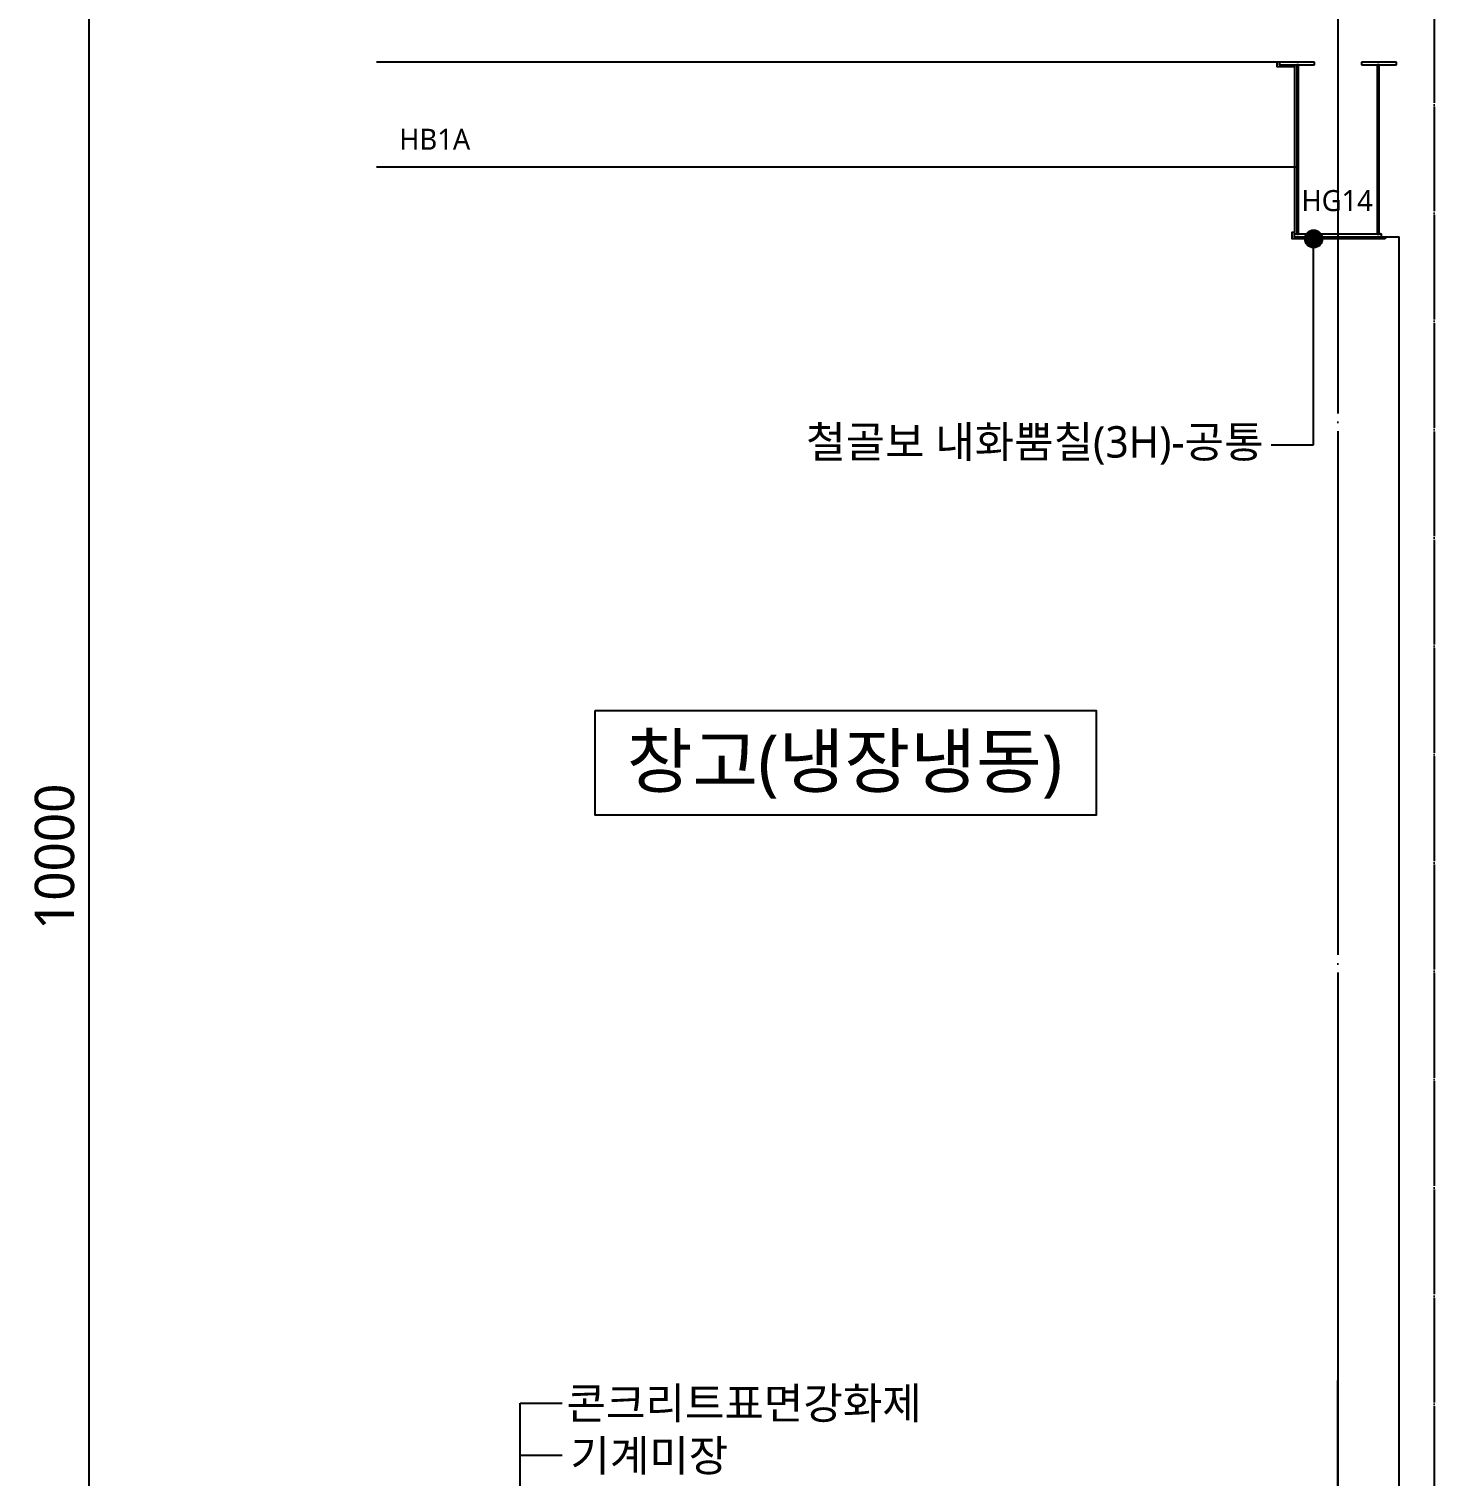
# Model space of a CAD drawing. Header units: millimetres. Extents: x 81033 to 452328, y -17390 to 42241.
# Drawn here: x 334439 to 342481, y 15798 to 24084 of the extents above; entities that cross this region are included whole.
import ezdxf
from ezdxf.enums import TextEntityAlignment as Align

# ---------------------------------------------------------------- set-up
doc = ezdxf.new("R2010")
doc.units = ezdxf.units.MM
doc.header["$LTSCALE"] = 100
doc.header["$MEASUREMENT"] = 0
doc.header["$PDSIZE"] = -10
doc.linetypes.add('CEN', pattern=[62, 60, -1, 0, -1])
doc.layers.get('0').update_dxf_attribs({"linetype": 'CONTINUOUS'})
doc.layers.get('Defpoints').update_dxf_attribs({"color": 171, "linetype": 'CONTINUOUS'})
for name, color, linetype in [('CEN', 1, 'CEN'), ('CEN(ST)', 1, 'CEN'), ('CON', 2, 'CONTINUOUS'), ('FIN', 8, 'CONTINUOUS'), ('HF', 3, 'CONTINUOUS'), ('LED', 7, 'CONTINUOUS'), ('NDIM', 7, 'CONTINUOUS'), ('TEXT(MIN)', 7, 'CONTINUOUS'), ('TEXT(노트)', 7, 'CONTINUOUS'), ('TEXT(실명)', 3, 'CONTINUOUS'), ('W', 7, 'CONTINUOUS')]:
    doc.layers.add(name, color=color, linetype=linetype)
doc.styles.add('CGS', font='cgse', dxfattribs={"bigfont": 'cgs'})
doc.styles.add('나눔바른고딕', font='NanumBarunGothic.ttf')
doc.dimstyles.new('NDIM 1200', dxfattribs={"dimscale": 75, "dimtxt": 3, "dimasz": 1, "dimexe": 2, "dimexo": 2, "dimgap": 1, "dimtad": 1, "dimdec": 0, "dimdsep": 46, "dimtxsty": 'CGS', "dimblk": 'DOT0', "dimcen": 1, "dimdle": 8, "dimclrd": 256, "dimclre": 256, "dimclrt": 256, "dimadec": 0, "dimazin": 0, "dimtfac": 1, "dimtdec": 0, "dimtix": 1, "dimtmove": 2, "dimatfit": 3, "dimldrblk": 'DOT0', "dimfxl": 1, "dimtolj": 1, "dimtzin": 0, "dimlwd": -1, "dimlwe": -1, "dimarcsym": 0})

# ---------------------------------------------------------------- blocks, each defined once
blk = doc.blocks.new('DOT0')
blk.add_line((-3, 0), (3, 0))
at = {"color": 6}
blk.add_circle((0, 0), 0.75, dxfattribs=at)
blk = doc.blocks.new('*U1014')
at = {"layer": 'W'}
h = blk.add_hatch(color=256, dxfattribs=at)
h.dxf.hatch_style = 1
h.paths.add_polyline_path([(-225, -15), (-235, -25), (-235, -15)])
h = blk.add_hatch(color=256, dxfattribs=at)
h.dxf.hatch_style = 1
h.paths.add_polyline_path([(225, -15), (235, -25), (235, -15)])
h = blk.add_hatch(color=256, dxfattribs=at)
h.dxf.hatch_style = 1
h.paths.add_polyline_path([(-225, -985), (-235, -975), (-235, -985)])
h = blk.add_hatch(color=256, dxfattribs=at)
h.dxf.hatch_style = 1
h.paths.add_polyline_path([(225, -985), (235, -975), (235, -985)])
at = {"layer": 'Defpoints'}
blk.add_point((0, 0), dxfattribs=at)
at = {"layer": 'HF', "color": 0, "linetype": 'ByBlock'}
for p, q in [((-135, 0), (-335, 0)), ((-335, 0), (-335, -15)), ((-135, -15), (-135, 0)), ((335, 0), (135, 0)), ((135, 0), (135, -15)), ((335, -15), (335, 0)), ((-335, -15), (-135, -15)), ((135, -15), (335, -15))]:
    blk.add_line(p, q, dxfattribs=at)
for points in [[(-235, -985), (-225, -985), (-225, -15), (-235, -15)], [(225, -985), (235, -985), (235, -15), (225, -15)], [(-250, -1000), (250, -1000), (250, -985), (-250, -985)]]:
    blk.add_lwpolyline(points, close=True, dxfattribs=at)
at = {"layer": 'W'}
for points in [[(-225, -15), (-235, -25), (-235, -15)], [(225, -15), (235, -25), (235, -15)], [(-225, -985), (-235, -975), (-235, -985)], [(225, -985), (235, -975), (235, -985)]]:
    blk.add_lwpolyline(points, close=True, dxfattribs=at)
blk = doc.blocks.new('*D1015')
at = {"layer": 'Defpoints', "color": 0, "ltscale": 0.4, "transparency": 16777216}
for p in [(334783.6, 24343.9), (336308.6, 24343.9), (336308.6, 14343.9)]:
    blk.add_point(p, dxfattribs=at)
at = {"layer": 'NDIM', "ltscale": 0.4, "transparency": 16777216}
for p, q in [((336158.6, 24343.9), (334633.6, 24343.9)), ((334783.6, 14418.9), (334783.6, 24268.9)), ((336158.6, 14343.9), (334633.6, 14343.9))]:
    blk.add_line(p, q, dxfattribs=at)
at = {"layer": 'NDIM', "ltscale": 0.4, "transparency": 16777216, "xscale": 75, "yscale": 75, "zscale": 75}
for p, rotation in [((334783.6, 24343.9), 90), ((334783.6, 14343.9), 270)]:
    blk.add_blockref('DOT0', p, dxfattribs=dict(at, rotation=rotation))
at = {"layer": 'NDIM', "ltscale": 0.4, "transparency": 16777216, "insert": (334586.4, 19343.9), "char_height": 225, "attachment_point": 5, "rotation": 90, "style": '나눔바른고딕'}
blk.add_mtext('\\A1;10000', dxfattribs=at)

msp = doc.modelspace()

# ---------------------------------------------------------------- hatches: boundary and pattern name
at = {"ltscale": 10000}
h = msp.add_hatch(color=256, dxfattribs=at)
h.dxf.hatch_style = 1
edge = h.paths.add_edge_path()
edge.add_arc((341792, 22881.9), 50, -180, 180)

# ---------------------------------------------------------------- linework, layer by layer
msp.add_lwpolyline([(337680.1, 20181.3), (340546.7, 20181.3), (340546.7, 19581.3), (337680.1, 19581.3)], close=True, dxfattribs=at)
at = {"layer": 'CEN', "ltscale": 10000}
msp.add_line((341931.1, -4515.5), (341931.1, 16344.8), dxfattribs=at)
at = {"layer": 'CEN(ST)', "ltscale": 0.1}
msp.add_line((342481.1, 37282.2), (342481.1, -4515.5), dxfattribs=at)
at = {"layer": 'CEN(ST)', "ltscale": 0.5}
msp.add_lwpolyline([(341931.1, 37282.2), (341931.1, -4515.5)], dxfattribs=at)
at = {"layer": 'CON', "ltscale": 1000}
for p, q in [((341796.1, 23893.9), (336427.9, 23893.9)), ((342181.1, 22893.9), (342281.1, 22893.9))]:
    msp.add_line(p, q, dxfattribs=at)
at = {"layer": 'CON', "ltscale": 0.1}
msp.add_line((342281.1, 14343.9), (342281.1, 22893.9), dxfattribs=at)
at = {"layer": 'FIN'}
msp.add_line((336427.9, 23293.9), (341706.1, 23293.9), dxfattribs=at)
at = {"layer": 'FIN', "ltscale": 10000}
msp.add_lwpolyline([(342202.1, 22881.9), (341669.1, 22881.9), (341669.1, 22920.9), (341684.1, 22920.9), (341684.1, 23866.9), (341584.1, 23866.9), (341584.1, 23893.9), (341596.1, 23893.9), (341596.1, 23878.9), (341696.1, 23878.9), (341696.1, 22908.9), (341681.1, 22908.9), (341681.1, 22893.9), (342202.1, 22893.9)], close=True, dxfattribs=at)
at = {"layer": 'FIN', "ltscale": 1000}
msp.add_lwpolyline([(341597, 23878.9, 0.035336), (341596.1, 23881.5, 0.035336)], format="xyb", dxfattribs=at)
at = {"layer": 'LED', "ltscale": 10000}
for p, q in [((341792, 21701.9), (341792, 22881.9)), ((341549.2, 21701.9), (341792, 21701.9))]:
    msp.add_line(p, q, dxfattribs=at)
msp.add_circle((341792, 22881.9), 50, dxfattribs=at)
at = {"layer": 'TEXT(MIN)', "ltscale": 10000}
msp.add_line((337490.2, 15915.2), (337250.2, 15915.2), dxfattribs=at)

# ---------------------------------------------------------------- block references
at = {"layer": 'HF'}
msp.add_blockref('*U1014', (341931.1, 23893.9), dxfattribs=at)

# ---------------------------------------------------------------- texts
at = {"layer": 'TEXT(MIN)', "style": '나눔바른고딕'}
for s, p in [('철골보 내화뿜칠(3H)-공통', (341505.3, 21719.5)), ('콘크리트표면강화제', (339548.7, 16215.2)), ('기계미장', (338441.4, 15915.2))]:
    msp.add_text(s, height=180, dxfattribs=at).set_placement(p, align=Align.MIDDLE_RIGHT)
at = {"layer": 'TEXT(노트)', "style": '나눔바른고딕'}
for s, p in [('HB1A', (336558.2, 23452.3)), ('HG14', (341722.1, 23101.3))]:
    msp.add_text(s, height=120, dxfattribs=at).set_placement(p, align=Align.MIDDLE_LEFT)
at = {"layer": 'TEXT(실명)', "style": '나눔바른고딕'}
msp.add_text('창고(냉장냉동)', height=300, dxfattribs=at).set_placement((339106.7, 19879.1), align=Align.MIDDLE)

# ---------------------------------------------------------------- dimensions: what is measured, and where the dimension line sits
at = {"layer": 'NDIM', "ltscale": 0.4}
dim = msp.add_linear_dim(base=(334783.6, 24343.9), p1=(336308.6, 14343.9), p2=(336308.6, 24343.9), angle=90, dimstyle='NDIM 1200', override={"dimtxsty": '나눔바른고딕'}, dxfattribs=at)
dim.commit()
dim.dimension.update_dxf_attribs({"geometry": '*D1015', "text_midpoint": (334586.4, 19343.9)})

# ---------------------------------------------------------------- leaders
at = {"layer": 'LED', "ltscale": 10000}
msp.add_leader([(337250.2, 14341.9), (337250.2, 16215.2), (337490.2, 16215.2)], dimstyle='NDIM 1200', override={"dimscale": 20, "dimtad": 0, "dimclrd": 256, "dimldrblk": 'Dot'}, dxfattribs=at)

doc.saveas('drawing.dxf')
